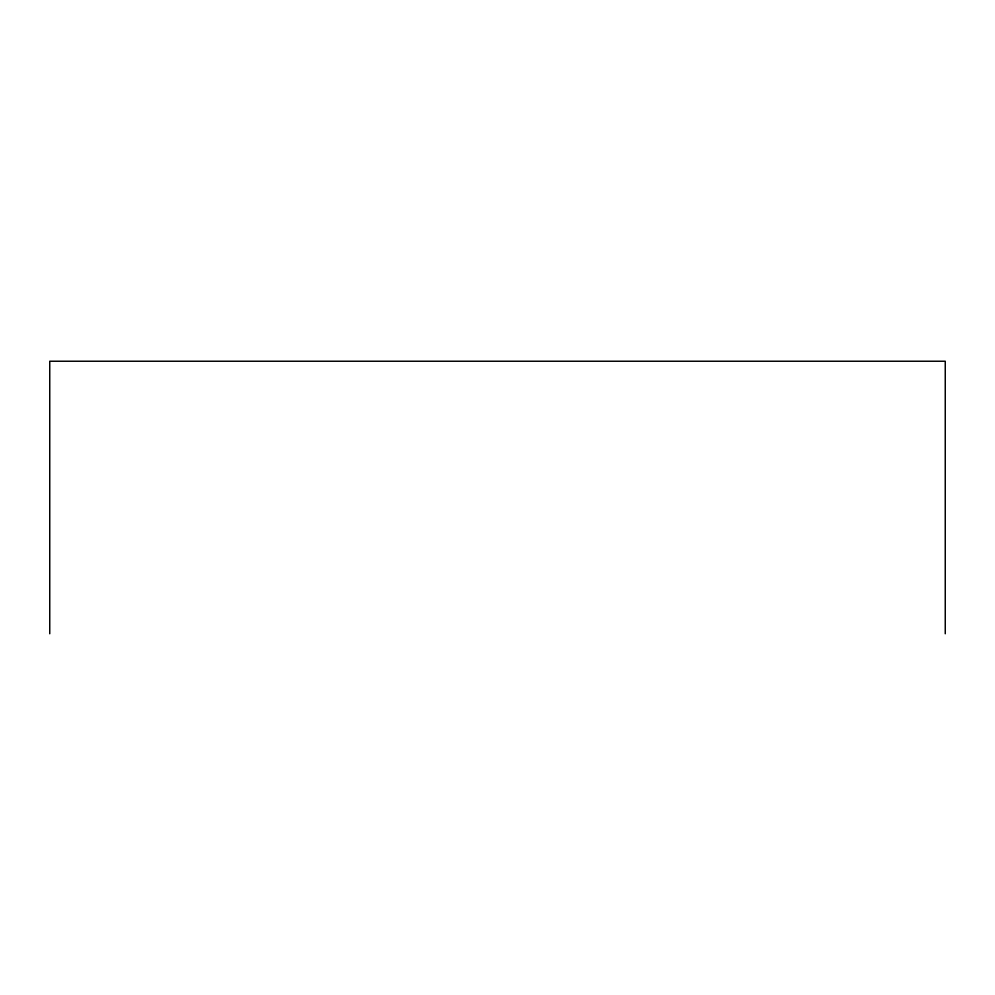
<?xml version="1.0" encoding="UTF-8"?>
<svg xmlns="http://www.w3.org/2000/svg" width="995" height="995" viewBox="0 0 995 995"><rect width="100%" height="100%" fill="white"/><g stroke="black" fill="none" stroke-linecap="round" stroke-linejoin="round"><path stroke-width="1.49" d="M945.25 633.765L945.25 361.235L49.75 361.235L49.75 633.765"/></g></svg>
